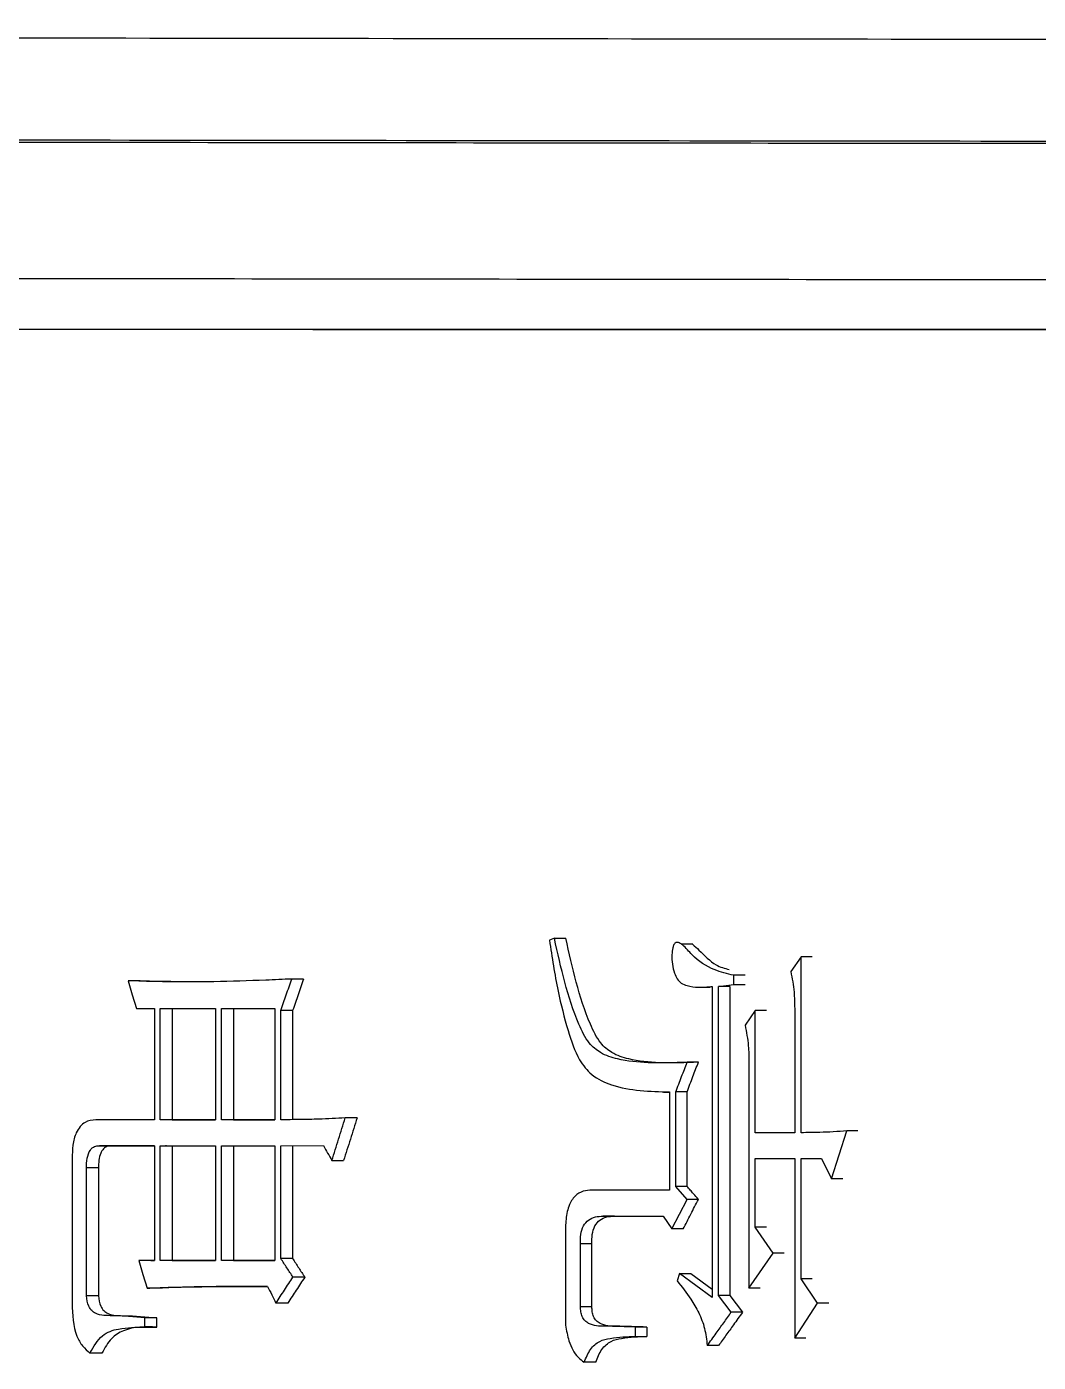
# Model space of a CAD drawing. Header units: millimetres. Extents: x 2160 to 4596, y 811 to 2534.
# Drawn here: x 3266.16 to 3272.07, y 1503.8 to 1511.6 of the extents above; entities that cross this region are included whole.
import ezdxf

# ---------------------------------------------------------------- set-up
doc = ezdxf.new("R2010")
doc.units = ezdxf.units.MM

msp = doc.modelspace()

# ---------------------------------------------------------------- linework, layer by layer
at = {"color": 7, "linetype": 'Continuous', "lineweight": 25}
for p, q in [((3269.2428, 1506.2763), (3269.2137, 1506.2655)), ((3270.0515, 1506.2418), (3269.985, 1506.2418)), ((3270.684, 1506.1681), (3270.6245, 1506.0816)), ((3270.684, 1505.1405), (3270.684, 1506.1681)), ((3267.7777, 1506.0383), (3267.7087, 1506.0383)), ((3270.3567, 1506.06), (3270.2911, 1506.06)), ((3270.2911, 1506.0059), (3270.2911, 1506.06)), ((3266.8225, 1506.0275), (3266.7523, 1506.0275)), ((3270.0877, 1505.9905), (3270.154, 1505.9905)), ((3270.1656, 1505.9951), (3270.1656, 1504.1777)), ((3270.2025, 1505.9951), (3270.2911, 1506.0059)), ((3270.2025, 1504.1886), (3270.2025, 1505.9951)), ((3270.2682, 1505.9951), (3270.2025, 1505.9951)), ((3270.2682, 1505.9951), (3270.2682, 1504.1886)), ((3270.2911, 1506.0059), (3270.3567, 1506.0059)), ((3266.8012, 1505.8652), (3266.906, 1505.8652)), ((3266.906, 1505.8652), (3266.906, 1505.2162)), ((3266.9409, 1505.8652), (3267.2637, 1505.8652)), ((3266.9409, 1505.2162), (3266.9409, 1505.8652)), ((3267.0109, 1505.8652), (3267.0109, 1505.2162)), ((3267.2637, 1505.8652), (3267.2637, 1505.2162)), ((3267.2989, 1505.8652), (3267.6095, 1505.8652)), ((3267.2989, 1505.2162), (3267.2989, 1505.8652)), ((3267.3684, 1505.8652), (3267.3684, 1505.2162)), ((3267.6095, 1505.8652), (3267.6095, 1505.2162)), ((3267.6449, 1505.2162), (3267.6449, 1505.8544)), ((3267.714, 1505.8544), (3267.6449, 1505.8544)), ((3267.714, 1505.8544), (3267.714, 1505.2162)), ((3270.4169, 1505.8544), (3270.3577, 1505.7679)), ((3270.4169, 1505.1405), (3270.4169, 1505.8544)), ((3270.6468, 1505.8653), (3270.6468, 1505.1405)), ((3270.0842, 1505.5516), (3270.0183, 1505.5516)), ((3270.3799, 1505.5516), (3270.3799, 1504.2318)), ((3269.881, 1505.3779), (3269.9153, 1505.3779)), ((3269.9153, 1505.3785), (3269.9153, 1504.8052)), ((3269.9521, 1504.8268), (3269.9521, 1505.3785)), ((3270.0181, 1505.3785), (3269.9521, 1505.3785)), ((3270.0181, 1504.8268), (3270.0181, 1505.3785)), ((3266.906, 1505.2162), (3266.5644, 1505.2162)), ((3267.2637, 1505.2162), (3266.9409, 1505.2162)), ((3267.0109, 1505.2162), (3266.9409, 1505.2162)), ((3267.0109, 1505.2162), (3267.2637, 1505.2162)), ((3267.6095, 1505.2162), (3267.2989, 1505.2162)), ((3267.3684, 1505.2162), (3267.2989, 1505.2162)), ((3267.3684, 1505.2162), (3267.6095, 1505.2162)), ((3268.0901, 1505.227), (3268.0216, 1505.227)), ((3270.6468, 1505.1405), (3270.4169, 1505.1405)), ((3270.4823, 1505.1405), (3270.4169, 1505.1405)), ((3270.8626, 1504.8701), (3270.9521, 1505.1513)), ((3271.0167, 1505.1513), (3270.9521, 1505.1513)), ((3266.5852, 1505.0647), (3266.906, 1505.0647)), ((3266.6556, 1505.0647), (3266.5852, 1505.0647)), ((3266.906, 1505.0647), (3266.6556, 1505.0647)), ((3266.906, 1505.0647), (3266.906, 1504.3941)), ((3266.9409, 1505.0647), (3267.2637, 1505.0647)), ((3266.9409, 1504.3941), (3266.9409, 1505.0647)), ((3266.976, 1505.0647), (3266.9708, 1505.0647)), ((3267.0109, 1505.0647), (3267.0109, 1504.3941)), ((3267.2637, 1505.0647), (3267.2637, 1504.3941)), ((3267.2989, 1505.0647), (3267.6095, 1505.0647)), ((3267.2989, 1504.3941), (3267.2989, 1505.0647)), ((3267.3684, 1505.0647), (3267.3684, 1504.3941)), ((3267.6095, 1505.0647), (3267.6095, 1504.3941)), ((3267.6449, 1505.0647), (3267.8934, 1505.0648)), ((3267.6449, 1504.4049), (3267.6449, 1505.0647)), ((3267.714, 1505.0647), (3267.714, 1504.4049)), ((3266.4256, 1504.989), (3266.4256, 1504.1453)), ((3267.9432, 1504.9782), (3268.0119, 1504.9782)), ((3270.4169, 1504.989), (3270.6468, 1504.989)), ((3270.4169, 1504.5888), (3270.4169, 1504.989)), ((3270.6468, 1504.989), (3270.6468, 1503.9398)), ((3270.684, 1504.989), (3270.803, 1504.989)), ((3270.684, 1504.2859), (3270.684, 1504.989)), ((3270.803, 1504.989), (3270.8626, 1504.8701)), ((3266.5088, 1504.1883), (3266.5088, 1504.9349)), ((3266.5793, 1504.9349), (3266.5088, 1504.9349)), ((3266.5793, 1504.9349), (3266.5793, 1504.1883)), ((3270.9274, 1504.8701), (3270.8626, 1504.8701)), ((3269.9153, 1504.8052), (3269.4759, 1504.8051)), ((3269.5426, 1504.8051), (3269.4759, 1504.8051)), ((3269.9153, 1504.8052), (3269.5426, 1504.8051)), ((3270.0183, 1504.7511), (3269.9521, 1504.8268)), ((3270.0181, 1504.8268), (3269.9521, 1504.8268)), ((3269.93, 1504.578), (3270.0183, 1504.7511)), ((3270.0842, 1504.7511), (3270.0183, 1504.7511)), ((3269.527, 1504.6537), (3269.8786, 1504.6537)), ((3269.5936, 1504.6537), (3269.527, 1504.6537)), ((3269.8786, 1504.6537), (3269.93, 1504.578)), ((3269.3082, 1504.5563), (3269.3082, 1504.0155)), ((3269.9961, 1504.578), (3269.93, 1504.578)), ((3270.5206, 1504.4374), (3270.4169, 1504.5888)), ((3270.4823, 1504.5888), (3270.4169, 1504.5888)), ((3269.3957, 1504.1237), (3269.3957, 1504.4914)), ((3269.4624, 1504.4914), (3269.3957, 1504.4914)), ((3269.4624, 1504.1237), (3269.4624, 1504.4914)), ((3267.714, 1504.4049), (3267.6449, 1504.4049)), ((3270.3799, 1504.2318), (3270.5206, 1504.4374)), ((3270.5859, 1504.4374), (3270.5206, 1504.4374)), ((3266.906, 1504.3941), (3266.8151, 1504.3941)), ((3266.8852, 1504.3941), (3266.8151, 1504.3941)), ((3266.8852, 1504.3941), (3266.906, 1504.3941)), ((3267.2637, 1504.3941), (3266.9409, 1504.3941)), ((3267.0109, 1504.3941), (3266.9409, 1504.3941)), ((3267.0109, 1504.3941), (3267.2637, 1504.3941)), ((3267.6095, 1504.3941), (3267.2989, 1504.3941)), ((3267.3684, 1504.3941), (3267.2989, 1504.3941)), ((3267.3684, 1504.3941), (3267.6095, 1504.3941)), ((3269.9741, 1504.3184), (3269.9594, 1504.2751)), ((3270.1656, 1504.1777), (3269.9741, 1504.3184)), ((3269.9741, 1504.3184), (3270.0401, 1504.3184)), ((3270.0401, 1504.3184), (3270.1656, 1504.2261)), ((3267.7848, 1504.2967), (3267.7158, 1504.2967)), ((3270.7807, 1504.1453), (3270.684, 1504.2859)), ((3270.749, 1504.2859), (3270.684, 1504.2859)), ((3266.5793, 1504.1883), (3266.5088, 1504.1883)), ((3266.9341, 1504.2318), (3266.864, 1504.2318)), ((3270.2764, 1504.0912), (3270.2025, 1504.1886)), ((3270.2682, 1504.1886), (3270.2025, 1504.1886)), ((3270.2682, 1504.1886), (3270.342, 1504.0912)), ((3270.4453, 1504.2318), (3270.3799, 1504.2318)), ((3267.6857, 1504.1453), (3267.6166, 1504.1453)), ((3269.4624, 1504.1237), (3269.3957, 1504.1237)), ((3270.342, 1504.0912), (3270.2764, 1504.0912)), ((3270.6468, 1503.9398), (3270.7807, 1504.1453)), ((3270.8455, 1504.1453), (3270.7807, 1504.1453)), ((3266.85, 1504.0046), (3266.85, 1504.0587)), ((3266.9201, 1504.0587), (3266.85, 1504.0587)), ((3266.9201, 1504.0046), (3266.9201, 1504.0587)), ((3266.85, 1504.0046), (3266.9201, 1504.0046)), ((3269.7172, 1503.9506), (3269.7172, 1504.0047)), ((3269.7836, 1504.0047), (3269.7172, 1504.0047)), ((3269.7172, 1503.9506), (3269.7836, 1503.9506)), ((3269.7836, 1504.0047), (3269.7836, 1503.9506)), ((3270.7119, 1503.9398), (3270.6468, 1503.9398)), ((3266.6001, 1503.8532), (3266.5296, 1503.8532)), ((3270.2019, 1503.8965), (3270.1361, 1503.8965)), ((3269.4843, 1503.7991), (3269.4175, 1503.7991))]:
    msp.add_line(p, q, dxfattribs=at)
at = {"color": 7, "linetype": 'Continuous', "lineweight": 25, "flags": 128}
for points in [[(3269.2428, 1506.2763), (3269.2704, 1506.2763), (3269.2901, 1506.2763), (3269.3097, 1506.2763)], [(3270.749, 1506.1681), (3270.7328, 1506.1681), (3270.7165, 1506.1681), (3270.684, 1506.1681)], [(3266.7523, 1506.0275), (3266.7767, 1505.9464), (3266.8012, 1505.8652)], [(3270.4823, 1505.8544), (3270.466, 1505.8544), (3270.4496, 1505.8544), (3270.4169, 1505.8544)], [(3266.8151, 1504.3941), (3266.8396, 1504.3129), (3266.864, 1504.2318)]]:
    msp.add_lwpolyline(points, dxfattribs=at)
at = {"color": 7, "linetype": 'Continuous', "lineweight": 25}
for points, knots in [([(3334.4084, 1511.5047), (3331.3837, 1511.5039), (3325.3472, 1511.5022), (3316.1941, 1511.5019), (3307.1521, 1511.5032), (3298.3248, 1511.5062), (3289.8326, 1511.5108), (3282.9881, 1511.516), (3277.531, 1511.5211), (3273.1782, 1511.5258), (3268.7204, 1511.5313), (3264.2418, 1511.5379), (3260.1079, 1511.5451), (3256.3675, 1511.5529), (3253.0492, 1511.561), (3250.0139, 1511.5701), (3247.3618, 1511.5799), (3245.1268, 1511.5907), (3244.1489, 1511.5982), (3243.6498, 1511.602)], [0, 0, 0, 0, 0.074691, 0.149062, 0.223115, 0.296848, 0.370262, 0.443356, 0.483243, 0.526636, 0.573536, 0.623941, 0.677851, 0.725458, 0.775499, 0.827974, 0.882883, 0.940225, 1, 1, 1, 1]), ([(3244.3928, 1510.997), (3245.1176, 1510.9925), (3246.5674, 1510.9834), (3250.3577, 1510.9705), (3255.2558, 1510.9584), (3261.2964, 1510.9474), (3268.3444, 1510.9377), (3276.2872, 1510.9294), (3284.987, 1510.9227), (3294.2939, 1510.9176), (3302.7357, 1510.9148), (3310.0158, 1510.9135), (3314.0194, 1510.9133), (3316.0212, 1510.9132)], [0, 0, 0, 0, 0.0981345, 0.196269, 0.2944034, 0.3925379, 0.4906723, 0.5888066, 0.686941, 0.7850753, 0.8832097, 0.9416048, 1, 1, 1, 1]), ([(3244.9295, 1510.9831), (3245.4293, 1510.9798), (3246.4151, 1510.9733), (3248.6957, 1510.964), (3251.4564, 1510.9553), (3254.6848, 1510.9473), (3258.2955, 1510.94), (3262.8415, 1510.9323), (3268.4446, 1510.9246), (3275.1633, 1510.9174), (3282.066, 1510.9116), (3288.9954, 1510.9072), (3295.8195, 1510.9039), (3302.4295, 1510.9017), (3308.7394, 1510.9003), (3313.2437, 1510.8999), (3315.6264, 1510.8998), (3316.0212, 1510.8998)], [0, 0, 0, 0, 0.07139, 0.140843, 0.208359, 0.273937, 0.337578, 0.399281, 0.488173, 0.572709, 0.652888, 0.72871, 0.800173, 0.867277, 0.930021, 0.988406, 1, 1, 1, 1]), ([(3316.0212, 1510.1017), (3314.7489, 1510.1018), (3312.4226, 1510.1019), (3309.0591, 1510.1023), (3305.926, 1510.1028), (3302.8098, 1510.1036), (3299.716, 1510.1045), (3296.6506, 1510.1056), (3293.6191, 1510.1069), (3289.3651, 1510.109), (3283.8247, 1510.1123), (3277.0807, 1510.1175), (3270.3532, 1510.1242), (3264.6322, 1510.1316), (3259.9117, 1510.1392), (3256.1089, 1510.1466), (3252.6748, 1510.1548), (3249.7164, 1510.1639), (3247.2629, 1510.1736), (3246.2174, 1510.1804), (3245.6856, 1510.1839)], [0, 0, 0, 0, 0.037781, 0.069081, 0.100468, 0.131943, 0.163506, 0.195157, 0.226895, 0.258722, 0.330934, 0.408983, 0.49287, 0.582593, 0.645672, 0.711347, 0.779618, 0.850484, 0.923944, 1, 1, 1, 1]), ([(3308.8822, 1509.8337), (3308.2359, 1509.8337), (3305.0006, 1509.8337), (3299.2486, 1509.8336), (3293.049, 1509.8335), (3287.0396, 1509.8335), (3282.4001, 1509.8334), (3276.8629, 1509.8334), (3272.6545, 1509.8334), (3267.7201, 1509.8333), (3263.1224, 1509.8333), (3259.0273, 1509.8333), (3255.3457, 1509.8332), (3252.7372, 1509.8332), (3249.9271, 1509.8331), (3248.0568, 1509.833), (3246.0285, 1509.8329), (3245.2722, 1509.8329), (3244.7435, 1509.8328)], [0, 0, 0, 0, 0.020124, 0.100733, 0.181328, 0.221587, 0.302184, 0.342442, 0.423039, 0.463298, 0.543894, 0.624491, 0.664749, 0.745346, 0.785604, 0.8662, 0.906458, 1, 1, 1, 1]), ([(3267.8324, 1509.8333), (3268.5696, 1509.8333), (3270.2236, 1509.8334), (3274.0733, 1509.8334), (3278.313, 1509.8334), (3283.9137, 1509.8335), (3289.7656, 1509.8335), (3295.897, 1509.8336), (3302.2923, 1509.8337), (3306.2862, 1509.8337), (3308.9904, 1509.8337)], [0, 0, 0, 0, 0.0675233, 0.1515081, 0.3196482, 0.4036328, 0.5717715, 0.7399066, 0.8238912, 1, 1, 1, 1]), ([(3270.0183, 1505.5516), (3269.9422, 1505.5489), (3269.8062, 1505.5442), (3269.6364, 1505.561), (3269.5187, 1505.5979), (3269.4367, 1505.6662), (3269.3294, 1505.8879), (3269.2812, 1506.1039), (3269.2428, 1506.2763)], [0, 0, 0, 0, 0.208188, 0.372019, 0.466812, 0.538301, 0.631663, 1, 1, 1, 1]), ([(3270.0842, 1505.5516), (3270.0081, 1505.5489), (3269.8719, 1505.5443), (3269.7022, 1505.561), (3269.5846, 1505.5983), (3269.5031, 1505.6665), (3269.3962, 1505.8882), (3269.3481, 1506.1041), (3269.3097, 1506.2763)], [0, 0, 0, 0, 0.208347, 0.373093, 0.466942, 0.53827, 0.631812, 1, 1, 1, 1]), ([(3269.2137, 1506.2655), (3269.229, 1506.1655), (3269.2564, 1505.9862), (3269.3162, 1505.7528), (3269.3736, 1505.578), (3269.4653, 1505.4652), (3269.6454, 1505.3852), (3269.8012, 1505.3813), (3269.9153, 1505.3785)], [0, 0, 0, 0, 0.205, 0.367779, 0.497733, 0.583522, 0.695132, 1, 1, 1, 1]), ([(3270.2911, 1506.06), (3270.2529, 1506.069), (3270.1667, 1506.0894), (3270.064, 1506.1535), (3270.0069, 1506.2274), (3269.9766, 1506.2483), (3269.9629, 1506.2528), (3269.954, 1506.2525), (3269.9464, 1506.2475), (3269.9396, 1506.2373), (3269.9321, 1506.2148), (3269.9269, 1506.1577), (3269.9354, 1506.0928), (3269.9591, 1506.0376), (3269.985, 1506.0107), (3270.0494, 1505.9872), (3270.1115, 1505.9898), (3270.1605, 1505.9946), (3270.1656, 1505.9951)], [0, 0, 0, 0, 0.15285, 0.344769, 0.435474, 0.46535, 0.478091, 0.490977, 0.499588, 0.510792, 0.530819, 0.571645, 0.680117, 0.719203, 0.758288, 0.806192, 0.979592, 1, 1, 1, 1]), ([(3270.0509, 1506.2407), (3270.0632, 1506.23), (3270.1087, 1506.1902), (3270.1721, 1506.1184), (3270.2377, 1506.1006), (3270.2637, 1506.0936)], [0, 0, 0, 0, 0.182681, 0.676347, 1, 1, 1, 1]), ([(3267.7087, 1506.0383), (3267.6581, 1506.0361), (3267.5062, 1506.0293), (3267.2707, 1506.0213), (3267.0025, 1506.0222), (3266.8357, 1506.0257), (3266.7523, 1506.0275)], [0, 0, 0, 0, 0.157705, 0.473128, 0.736533, 1, 1, 1, 1]), ([(3267.6449, 1505.8544), (3267.6556, 1505.8851), (3267.6768, 1505.9464), (3267.6981, 1506.0077), (3267.7087, 1506.0383)], [0, 0, 0, 0, 0.5, 1, 1, 1, 1]), ([(3267.7777, 1506.0383), (3267.7671, 1506.0077), (3267.7458, 1505.9464), (3267.7246, 1505.8851), (3267.714, 1505.8544)], [0, 0, 0, 0, 0.5, 1, 1, 1, 1]), ([(3270.6245, 1506.0816), (3270.6319, 1506.0418), (3270.6451, 1505.9707), (3270.6463, 1505.8975), (3270.6468, 1505.8653)], [0, 0, 0, 0, 0.558835, 1, 1, 1, 1]), ([(3266.8225, 1506.0275), (3266.8724, 1506.0263), (3266.9595, 1506.0243), (3267.0471, 1506.0238), (3267.0845, 1506.0237)], [0, 0, 0, 0, 0.57267, 1, 1, 1, 1]), ([(3270.3577, 1505.7679), (3270.365, 1505.7281), (3270.3782, 1505.657), (3270.3794, 1505.5838), (3270.3799, 1505.5516)], [0, 0, 0, 0, 0.558835, 1, 1, 1, 1]), ([(3269.9521, 1505.3785), (3269.9578, 1505.3935), (3269.9693, 1505.4235), (3269.9913, 1505.4812), (3270.0077, 1505.5239), (3270.0183, 1505.5516)], [0, 0, 0, 0, 0.2600044, 0.5200088, 1, 1, 1, 1]), ([(3270.0181, 1505.3785), (3270.0238, 1505.3935), (3270.0353, 1505.4235), (3270.0573, 1505.4812), (3270.0736, 1505.5239), (3270.0842, 1505.5516)], [0, 0, 0, 0, 0.260074, 0.520148, 1, 1, 1, 1]), ([(3266.5644, 1505.2162), (3266.5425, 1505.2141), (3266.4981, 1505.21), (3266.4473, 1505.1484), (3266.4279, 1505.0676), (3266.4263, 1505.0153), (3266.4256, 1504.989)], [0, 0, 0, 0, 0.266734, 0.54095, 0.768753, 1, 1, 1, 1]), ([(3268.0216, 1505.227), (3267.9699, 1505.2242), (3267.8812, 1505.2195), (3267.7557, 1505.2169), (3267.6819, 1505.2164), (3267.6449, 1505.2162)], [0, 0, 0, 0, 0.41049, 0.705225, 1, 1, 1, 1]), ([(3267.9432, 1504.9782), (3267.9563, 1505.0197), (3267.9824, 1505.1026), (3268.0085, 1505.1855), (3268.0216, 1505.227)], [0, 0, 0, 0, 0.499999, 1, 1, 1, 1]), ([(3268.0901, 1505.227), (3268.0771, 1505.1855), (3268.051, 1505.1026), (3268.0249, 1505.0197), (3268.0119, 1504.9782)], [0, 0, 0, 0, 0.5, 1, 1, 1, 1]), ([(3270.9521, 1505.1513), (3270.9256, 1505.1492), (3270.8726, 1505.1449), (3270.7832, 1505.1414), (3270.7204, 1505.1408), (3270.684, 1505.1405)], [0, 0, 0, 0, 0.296184, 0.592391, 1, 1, 1, 1]), ([(3266.5088, 1504.9349), (3266.5094, 1504.9537), (3266.5107, 1504.9907), (3266.5272, 1505.0387), (3266.5563, 1505.0625), (3266.5756, 1505.064), (3266.5852, 1505.0647)], [0, 0, 0, 0, 0.293264, 0.577264, 0.790624, 1, 1, 1, 1]), ([(3266.6556, 1505.0647), (3266.6475, 1505.0642), (3266.6312, 1505.0632), (3266.6082, 1505.0484), (3266.5825, 1505.0078), (3266.5806, 1504.9652), (3266.5793, 1504.9349)], [0, 0, 0, 0, 0.177833, 0.357864, 0.544114, 1, 1, 1, 1]), ([(3267.8934, 1505.0648), (3267.9017, 1505.0503), (3267.9183, 1505.0215), (3267.9349, 1504.9926), (3267.9432, 1504.9782)], [0, 0, 0, 0, 0.500001, 1, 1, 1, 1]), ([(3269.4759, 1504.8051), (3269.4586, 1504.8052), (3269.4238, 1504.8052), (3269.3725, 1504.7832), (3269.3292, 1504.7285), (3269.3085, 1504.6463), (3269.3083, 1504.5865), (3269.3082, 1504.5563)], [0, 0, 0, 0, 0.177785, 0.356958, 0.541697, 0.768829, 1, 1, 1, 1]), ([(3270.0842, 1504.7511), (3270.0746, 1504.762), (3270.0588, 1504.7802), (3270.0368, 1504.8054), (3270.0243, 1504.8197), (3270.0181, 1504.8268)], [0, 0, 0, 0, 0.434981, 0.71749, 1, 1, 1, 1]), ([(3269.9961, 1504.578), (3270.0108, 1504.6068), (3270.0401, 1504.6645), (3270.0695, 1504.7222), (3270.0842, 1504.7511)], [0, 0, 0, 0, 0.5, 1, 1, 1, 1]), ([(3269.3957, 1504.4914), (3269.3955, 1504.5098), (3269.3953, 1504.5461), (3269.4104, 1504.5975), (3269.4538, 1504.6478), (3269.497, 1504.6513), (3269.527, 1504.6537)], [0, 0, 0, 0, 0.19814, 0.3923, 0.578456, 1, 1, 1, 1]), ([(3269.4624, 1504.4914), (3269.4623, 1504.5098), (3269.462, 1504.5461), (3269.4771, 1504.5975), (3269.5204, 1504.6478), (3269.5636, 1504.6513), (3269.5936, 1504.6537)], [0, 0, 0, 0, 0.198278, 0.392536, 0.578687, 1, 1, 1, 1]), ([(3267.7158, 1504.2967), (3267.704, 1504.3147), (3267.6804, 1504.3508), (3267.6568, 1504.3869), (3267.6449, 1504.4049)], [0, 0, 0, 0, 0.499999, 1, 1, 1, 1]), ([(3267.714, 1504.4049), (3267.7258, 1504.3869), (3267.7494, 1504.3508), (3267.773, 1504.3147), (3267.7848, 1504.2967)], [0, 0, 0, 0, 0.5, 1, 1, 1, 1]), ([(3266.864, 1504.2318), (3266.9046, 1504.2338), (3266.9502, 1504.236), (3267.0162, 1504.238), (3267.0823, 1504.2393), (3267.1637, 1504.2409), (3267.2453, 1504.2413), (3267.2964, 1504.2417), (3267.3321, 1504.2419), (3267.3526, 1504.242), (3267.3654, 1504.2421), (3267.3756, 1504.2421), (3267.3858, 1504.2422), (3267.3961, 1504.2422), (3267.4088, 1504.2422), (3267.4191, 1504.2423), (3267.4319, 1504.2423), (3267.4421, 1504.2424), (3267.4549, 1504.2424), (3267.4652, 1504.2424), (3267.4754, 1504.2424), (3267.4857, 1504.2425), (3267.4959, 1504.2425), (3267.5087, 1504.2425), (3267.5177, 1504.2425), (3267.5267, 1504.2426), (3267.5318, 1504.2426), (3267.5382, 1504.2426), (3267.5433, 1504.2426), (3267.5485, 1504.2426), (3267.5535, 1504.2426), (3267.5597, 1504.2426), (3267.5646, 1504.2426), (3267.5671, 1504.2426)], [0, 0, 0, 0, 0.174064, 0.195822, 0.282854, 0.456917, 0.543949, 0.63098, 0.674496, 0.696254, 0.718011, 0.72889, 0.739769, 0.761527, 0.772406, 0.794164, 0.805043, 0.826801, 0.83768, 0.859437, 0.870316, 0.881195, 0.902953, 0.913832, 0.93559, 0.941029, 0.951908, 0.957348, 0.968227, 0.973666, 0.979105, 0.989553, 1, 1, 1, 1]), ([(3267.5672, 1504.2424), (3267.5082, 1504.2423), (3267.4083, 1504.2421), (3267.2883, 1504.2412), (3267.217, 1504.2406), (3267.1814, 1504.2399), (3267.1559, 1504.2394), (3267.1, 1504.2383), (3267.0243, 1504.2363), (3266.9589, 1504.2331), (3266.9341, 1504.2318)], [0, 0, 0, 0, 0.277882, 0.471087, 0.56769, 0.615991, 0.640142, 0.688443, 0.881653, 1, 1, 1, 1]), ([(3267.5671, 1504.2426), (3267.5753, 1504.2264), (3267.5918, 1504.194), (3267.6084, 1504.1615), (3267.6166, 1504.1453)], [0, 0, 0, 0, 0.5, 1, 1, 1, 1]), ([(3267.6166, 1504.1453), (3267.6331, 1504.1705), (3267.6662, 1504.221), (3267.6993, 1504.2715), (3267.7158, 1504.2967)], [0, 0, 0, 0, 0.499999, 1, 1, 1, 1]), ([(3267.7848, 1504.2967), (3267.7682, 1504.2715), (3267.7352, 1504.221), (3267.7022, 1504.1705), (3267.6857, 1504.1453)], [0, 0, 0, 0, 0.499999, 1, 1, 1, 1]), ([(3269.9594, 1504.2751), (3269.9875, 1504.2406), (3270.034, 1504.1835), (3270.0878, 1504.0894), (3270.1243, 1503.9985), (3270.1322, 1503.9307), (3270.1361, 1503.8965)], [0, 0, 0, 0, 0.3332308, 0.5520954, 0.7744581, 1, 1, 1, 1]), ([(3266.85, 1504.0587), (3266.7873, 1504.0646), (3266.6919, 1504.0736), (3266.5852, 1504.0706), (3266.5393, 1504.0992), (3266.516, 1504.1327), (3266.5116, 1504.1666), (3266.5088, 1504.1883)], [0, 0, 0, 0, 0.493108, 0.749094, 0.814101, 0.880835, 1, 1, 1, 1]), ([(3266.5793, 1504.1883), (3266.5821, 1504.1666), (3266.5865, 1504.1328), (3266.6097, 1504.0992), (3266.6556, 1504.0706), (3266.7622, 1504.0736), (3266.8574, 1504.0646), (3266.9201, 1504.0587)], [0, 0, 0, 0, 0.119281, 0.186046, 0.251055, 0.506993, 1, 1, 1, 1]), ([(3266.4255, 1504.1453), (3266.4279, 1504.0771), (3266.4312, 1503.983), (3266.485, 1503.892), (3266.5149, 1503.866), (3266.5296, 1503.8532)], [0, 0, 0, 0, 0.5701603, 0.7877126, 1, 1, 1, 1]), ([(3269.7172, 1504.0047), (3269.6573, 1504.0069), (3269.5664, 1504.0103), (3269.4638, 1504.0104), (3269.4211, 1504.0403), (3269.405, 1504.0644), (3269.3968, 1504.0939), (3269.396, 1504.1137), (3269.3957, 1504.1237)], [0, 0, 0, 0, 0.492006, 0.747357, 0.812482, 0.879737, 0.939347, 1, 1, 1, 1]), ([(3269.7836, 1504.0047), (3269.7237, 1504.0069), (3269.6329, 1504.0103), (3269.5305, 1504.0104), (3269.4878, 1504.0403), (3269.4717, 1504.0644), (3269.4636, 1504.0939), (3269.4628, 1504.1137), (3269.4624, 1504.1237)], [0, 0, 0, 0, 0.491899, 0.747199, 0.81233, 0.879619, 0.939283, 1, 1, 1, 1]), ([(3270.1361, 1503.8965), (3270.1536, 1503.9208), (3270.1858, 1503.9655), (3270.2325, 1504.0304), (3270.2617, 1504.0709), (3270.2764, 1504.0912)], [0, 0, 0, 0, 0.375031, 0.687515, 1, 1, 1, 1]), ([(3270.342, 1504.0912), (3270.3244, 1504.0669), (3270.2923, 1504.0222), (3270.2456, 1503.9573), (3270.2165, 1503.9168), (3270.2019, 1503.8965)], [0, 0, 0, 0, 0.375264, 0.687632, 1, 1, 1, 1]), ([(3266.9201, 1504.0046), (3266.8541, 1504.0068), (3266.7618, 1504.0098), (3266.6496, 1503.9431), (3266.6168, 1503.8835), (3266.6001, 1503.8532)], [0, 0, 0, 0, 0.552607, 0.772172, 1, 1, 1, 1]), ([(3269.3082, 1504.0155), (3269.3136, 1503.9845), (3269.3225, 1503.9337), (3269.3492, 1503.8712), (3269.3793, 1503.8269), (3269.4049, 1503.8083), (3269.4175, 1503.7991)], [0, 0, 0, 0, 0.349141, 0.571236, 0.788179, 1, 1, 1, 1]), ([(3266.5296, 1503.8532), (3266.5517, 1503.8913), (3266.5949, 1503.9661), (3266.7154, 1504.0032), (3266.799, 1504.0041), (3266.85, 1504.0046)], [0, 0, 0, 0, 0.287877, 0.565058, 1, 1, 1, 1]), ([(3269.4175, 1503.7991), (3269.4282, 1503.8258), (3269.4491, 1503.878), (3269.5062, 1503.9266), (3269.5974, 1503.9462), (3269.6678, 1503.9488), (3269.7172, 1503.9506)], [0, 0, 0, 0, 0.1956589, 0.3829548, 0.5671446, 1, 1, 1, 1]), ([(3269.4843, 1503.7991), (3269.4949, 1503.8258), (3269.5158, 1503.878), (3269.5728, 1503.9266), (3269.6639, 1503.9463), (3269.7342, 1503.9488), (3269.7836, 1503.9506)], [0, 0, 0, 0, 0.195785, 0.383105, 0.567257, 1, 1, 1, 1])]:
    msp.add_open_spline(points, degree=3, knots=knots, dxfattribs=at)

doc.saveas('drawing.dxf')
